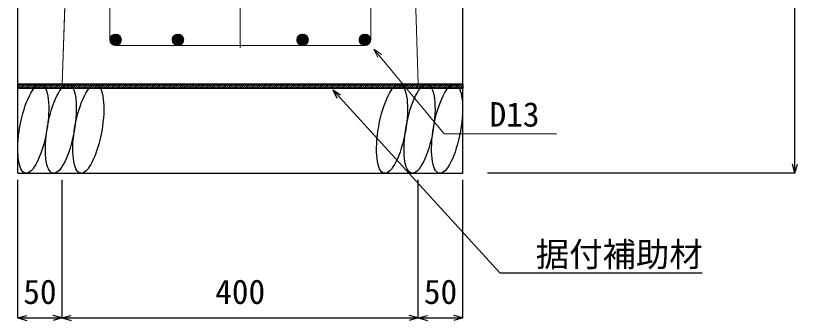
# Model space of a CAD drawing. Units: millimetres, scale not verified. Extents: x -9755 to 16726, y -7413 to 4835.
# Drawn here: x -2364 to -1486, y -60 to 282 of the extents above; entities that cross this region are included whole.
import ezdxf
from ezdxf.enums import TextEntityAlignment as Align

# ---------------------------------------------------------------- set-up
doc = ezdxf.new("R2010")
doc.units = ezdxf.units.MM
doc.header["$LTSCALE"] = 15
doc.linetypes.add('CHAIN2', pattern=[12, 9, -1, 1, -1])
doc.layers.add('0-1_ブロック', color=2, linetype='Continuous', lineweight=18)
doc.layers.add('0-A', color=7, linetype='Continuous', lineweight=18)
for name, color, linetype in [('0-5_ｼﾞｮｲﾝﾄ詳細図', 7, 'Continuous'), ('0-6_寸法', 4, 'Continuous'), ('0-B', 4, 'Continuous')]:
    doc.layers.add(name, color=color, linetype=linetype)
doc.styles.add('ＭＳ ゴシック', font='')
doc.styles.get('ＭＳ ゴシック').set_extended_font_data('MS Gothic')

msp = doc.modelspace()

# ---------------------------------------------------------------- linework, layer by layer
at = {"layer": '0-1_ブロック', "color": 7, "linetype": 'CHAIN2'}
msp.add_line((-2111.81, 246), (-2111.81, 582.05), dxfattribs=at)
at = {"layer": '0-1_ブロック', "color": 3}
for p, q in [((-2311.81, 204.9), (-2301.81, 504.9)), ((-1921.81, 504.9), (-1911.81, 204.9))]:
    msp.add_line(p, q, dxfattribs=at)
at = {"layer": '0-1_ブロック'}
for p, q in [((-2258.31, 254.9), (-2258.31, 484.9)), ((-1965.31, 254.9), (-1965.31, 484.9)), ((-2258.3, 254.65), (-2251.56, 261.39)), ((-2258.18, 256.18), (-2253.1, 261.27)), ((-2258.14, 253.4), (-2250.31, 261.22)), ((-2257.78, 252.34), (-2249.25, 260.87)), ((-2257.3, 251.41), (-2248.32, 260.38)), ((-2257.09, 258.69), (-2255.6, 260.18)), ((-2256.69, 250.6), (-2247.52, 259.78)), ((-2255.97, 249.91), (-2246.82, 259.06)), ((-2255.15, 249.32), (-2246.23, 258.23)), ((-2254.2, 248.85), (-2245.76, 257.29)), ((-2253.11, 248.53), (-2245.44, 256.2)), ((-2251.83, 248.4), (-2245.31, 254.91)), ((-2188.3, 254.65), (-2181.56, 261.39)), ((-2188.18, 256.18), (-2183.1, 261.27)), ((-2188.14, 253.4), (-2180.31, 261.22)), ((-2187.78, 252.34), (-2179.25, 260.87)), ((-2187.3, 251.41), (-2178.32, 260.38)), ((-2187.09, 258.69), (-2185.6, 260.18)), ((-2186.69, 250.6), (-2177.52, 259.78)), ((-2185.97, 249.91), (-2176.82, 259.06)), ((-2185.15, 249.32), (-2176.23, 258.23)), ((-2184.2, 248.85), (-2175.76, 257.29)), ((-2183.11, 248.53), (-2175.44, 256.2)), ((-2181.83, 248.4), (-2175.31, 254.91)), ((-2041.79, 248.4), (-2048.31, 254.91)), ((-2040.51, 248.53), (-2048.18, 256.2)), ((-2039.42, 248.85), (-2047.85, 257.29)), ((-2038.47, 249.32), (-2047.39, 258.23)), ((-2037.65, 249.91), (-2046.8, 259.06)), ((-2036.93, 250.6), (-2046.1, 259.78)), ((-2036.32, 251.41), (-2045.3, 260.38)), ((-2035.83, 252.34), (-2044.37, 260.87)), ((-2035.48, 253.4), (-2043.31, 261.22)), ((-2035.31, 254.65), (-2042.06, 261.39)), ((-2035.44, 256.18), (-2040.52, 261.27)), ((-2036.53, 258.69), (-2038.02, 260.18)), ((-1971.79, 248.4), (-1978.31, 254.91)), ((-1970.51, 248.53), (-1978.18, 256.2)), ((-1969.42, 248.85), (-1977.85, 257.29)), ((-1968.47, 249.32), (-1977.39, 258.23)), ((-1967.65, 249.91), (-1976.8, 259.06)), ((-1966.93, 250.6), (-1976.1, 259.78)), ((-1966.32, 251.41), (-1975.3, 260.38)), ((-1965.83, 252.34), (-1974.37, 260.87)), ((-1965.48, 253.4), (-1973.31, 261.22)), ((-1965.31, 254.65), (-1972.06, 261.39)), ((-1965.44, 256.18), (-1970.52, 261.27)), ((-1966.53, 258.69), (-1968.02, 260.18)), ((-2251.81, 248.4), (-1971.81, 248.4)), ((-2250.21, 248.6), (-2245.51, 253.3)), ((-2180.21, 248.6), (-2175.51, 253.3)), ((-2043.41, 248.6), (-2048.11, 253.3)), ((-1973.41, 248.6), (-1978.11, 253.3))]:
    msp.add_line(p, q, dxfattribs=at)
at = {"layer": '0-1_ブロック', "color": 3}
msp.add_lwpolyline([(-2301.81, 504.9), (-2311.81, 204.9), (-1911.81, 204.9)], dxfattribs=at)
at = {"layer": '0-1_ブロック'}
for centre in [(-2251.81, 254.9), (-2181.81, 254.9), (-2041.81, 254.9), (-1971.81, 254.9)]:
    msp.add_circle(centre, 6.5, dxfattribs=at)
at = {"layer": '0-5_ｼﾞｮｲﾝﾄ詳細図'}
for p, q in [((-2361.81, 104.9), (-2361.81, 604.9)), ((-1861.81, 104.9), (-1861.81, 604.9)), ((-1861.81, 204.9), (-2361.81, 204.9)), ((-2361.81, 104.9), (-1861.81, 104.9))]:
    msp.add_line(p, q, dxfattribs=at)
for centre in [(-2344.29, 154.91), (-2313.39, 154.91), (-2282.48, 154.91), (-1941.33, 154.91), (-1910.43, 154.91), (-1879.52, 154.91)]:
    msp.add_ellipse(centre, major_axis=(8.81, 49.96), ratio=0.3, dxfattribs=at)
at = {"layer": '0-6_寸法'}
for p, q in [((-1488.73, 104.9), (-1488.73, 654.9)), ((-1488.73, 104.9), (-1491.45, 115.04)), ((-1488.73, 104.9), (-1486.01, 115.04)), ((-2361.81, -57.65), (-2361.81, 97.5)), ((-2311.81, -57.65), (-2311.81, 97.5)), ((-2311.81, -57.65), (-2311.81, 97.5)), ((-1911.81, -57.65), (-1911.81, 97.5)), ((-1861.81, -57.65), (-1861.81, 97.5)), ((-1488.73, 104.9), (-1834.26, 104.9)), ((-2361.81, -57.65), (-2351.67, -54.93)), ((-2361.81, -57.65), (-2311.81, -57.65)), ((-2361.81, -57.65), (-2351.67, -60.36)), ((-2311.81, -57.65), (-2321.95, -54.93)), ((-2311.81, -57.65), (-2321.95, -60.36)), ((-2311.81, -57.65), (-2301.67, -54.93)), ((-2311.81, -57.65), (-1911.81, -57.65)), ((-2311.81, -57.65), (-2301.67, -60.36)), ((-1911.81, -57.65), (-1921.95, -54.93)), ((-1911.81, -57.65), (-1921.95, -60.36)), ((-1911.81, -57.65), (-1901.67, -54.93)), ((-1911.81, -57.65), (-1861.81, -57.65)), ((-1911.81, -57.65), (-1901.67, -60.36)), ((-1861.81, -57.65), (-1871.95, -54.93)), ((-1861.81, -57.65), (-1871.95, -60.36))]:
    msp.add_line(p, q, dxfattribs=at)
at = {"layer": '0-A'}
for p, q in [((-1961.8, 244.55), (-1957.41, 235.01)), ((-1882.63, 149.1), (-1756.5, 149.1))]:
    msp.add_line(p, q, dxfattribs=at)
msp.add_lwpolyline([(-1882.63, 149.1), (-1961.8, 244.55), (-1953.23, 238.48)], dxfattribs=at)
at = {"layer": '0-B'}
for p, q in [((-2361.81, 202.4), (-2359.32, 204.9)), ((-2361.81, 204.53), (-2361.44, 204.9)), ((-2361.69, 200.4), (-2357.19, 204.9)), ((-2359.57, 200.4), (-2355.07, 204.9)), ((-2357.45, 200.4), (-2352.95, 204.9)), ((-2355.33, 200.4), (-2350.83, 204.9)), ((-2353.21, 200.4), (-2348.71, 204.9)), ((-2351.09, 200.4), (-2346.59, 204.9)), ((-2348.97, 200.4), (-2344.47, 204.9)), ((-2346.84, 200.4), (-2342.34, 204.9)), ((-2344.72, 200.4), (-2340.22, 204.9)), ((-2342.6, 200.4), (-2338.1, 204.9)), ((-2340.48, 200.4), (-2335.98, 204.9)), ((-2338.36, 200.4), (-2333.86, 204.9)), ((-2336.24, 200.4), (-2331.74, 204.9)), ((-2334.12, 200.4), (-2329.62, 204.9)), ((-2332, 200.4), (-2327.5, 204.9)), ((-2329.87, 200.4), (-2325.37, 204.9)), ((-2327.75, 200.4), (-2323.25, 204.9)), ((-2325.63, 200.4), (-2321.13, 204.9)), ((-2323.51, 200.4), (-2319.01, 204.9)), ((-2321.39, 200.4), (-2316.89, 204.9)), ((-2319.27, 200.4), (-2314.77, 204.9)), ((-2317.15, 200.4), (-2312.65, 204.9)), ((-2315.02, 200.4), (-2310.52, 204.9)), ((-2312.9, 200.4), (-2308.4, 204.9)), ((-2310.78, 200.4), (-2306.28, 204.9)), ((-2308.66, 200.4), (-2304.16, 204.9)), ((-2306.54, 200.4), (-2302.04, 204.9)), ((-2304.42, 200.4), (-2299.92, 204.9)), ((-2302.3, 200.4), (-2297.8, 204.9)), ((-2300.18, 200.4), (-2295.68, 204.9)), ((-2298.05, 200.4), (-2293.55, 204.9)), ((-2295.93, 200.4), (-2291.43, 204.9)), ((-2293.81, 200.4), (-2289.31, 204.9)), ((-2291.69, 200.4), (-2287.19, 204.9)), ((-2289.57, 200.4), (-2285.07, 204.9)), ((-2287.45, 200.4), (-2282.95, 204.9)), ((-2285.33, 200.4), (-2280.83, 204.9)), ((-2283.21, 200.4), (-2278.71, 204.9)), ((-2281.08, 200.4), (-2276.58, 204.9)), ((-2278.96, 200.4), (-2274.46, 204.9)), ((-2276.84, 200.4), (-2272.34, 204.9)), ((-2274.72, 200.4), (-2270.22, 204.9)), ((-2272.6, 200.4), (-2268.1, 204.9)), ((-2270.48, 200.4), (-2265.98, 204.9)), ((-2268.36, 200.4), (-2263.86, 204.9)), ((-2266.23, 200.4), (-2261.73, 204.9)), ((-2264.11, 200.4), (-2259.61, 204.9)), ((-2261.99, 200.4), (-2257.49, 204.9)), ((-2259.87, 200.4), (-2255.37, 204.9)), ((-2257.75, 200.4), (-2253.25, 204.9)), ((-2255.63, 200.4), (-2251.13, 204.9)), ((-2253.51, 200.4), (-2249.01, 204.9)), ((-2251.39, 200.4), (-2246.89, 204.9)), ((-2249.26, 200.4), (-2244.76, 204.9)), ((-2247.14, 200.4), (-2242.64, 204.9)), ((-2245.02, 200.4), (-2240.52, 204.9)), ((-2242.9, 200.4), (-2238.4, 204.9)), ((-2240.78, 200.4), (-2236.28, 204.9)), ((-2238.66, 200.4), (-2234.16, 204.9)), ((-2236.54, 200.4), (-2232.04, 204.9)), ((-2234.41, 200.4), (-2229.91, 204.9)), ((-2232.29, 200.4), (-2227.79, 204.9)), ((-2230.17, 200.4), (-2225.67, 204.9)), ((-2228.05, 200.4), (-2223.55, 204.9)), ((-2225.93, 200.4), (-2221.43, 204.9)), ((-2223.81, 200.4), (-2219.31, 204.9)), ((-2221.69, 200.4), (-2217.19, 204.9)), ((-2219.57, 200.4), (-2215.07, 204.9)), ((-2217.44, 200.4), (-2212.94, 204.9)), ((-2215.32, 200.4), (-2210.82, 204.9)), ((-2213.2, 200.4), (-2208.7, 204.9)), ((-2211.08, 200.4), (-2206.58, 204.9)), ((-2208.96, 200.4), (-2204.46, 204.9)), ((-2206.84, 200.4), (-2202.34, 204.9)), ((-2204.72, 200.4), (-2200.22, 204.9)), ((-2202.6, 200.4), (-2198.1, 204.9)), ((-2200.47, 200.4), (-2195.97, 204.9)), ((-2198.35, 200.4), (-2193.85, 204.9)), ((-2196.23, 200.4), (-2191.73, 204.9)), ((-2194.11, 200.4), (-2189.61, 204.9)), ((-2191.99, 200.4), (-2187.49, 204.9)), ((-2189.87, 200.4), (-2185.37, 204.9)), ((-2187.75, 200.4), (-2183.25, 204.9)), ((-2185.62, 200.4), (-2181.12, 204.9)), ((-2183.5, 200.4), (-2179, 204.9)), ((-2181.38, 200.4), (-2176.88, 204.9)), ((-2179.26, 200.4), (-2174.76, 204.9)), ((-2177.14, 200.4), (-2172.64, 204.9)), ((-2175.02, 200.4), (-2170.52, 204.9)), ((-2172.9, 200.4), (-2168.4, 204.9)), ((-2170.78, 200.4), (-2166.28, 204.9)), ((-2168.65, 200.4), (-2164.15, 204.9)), ((-2166.53, 200.4), (-2162.03, 204.9)), ((-2164.41, 200.4), (-2159.91, 204.9)), ((-2162.29, 200.4), (-2157.79, 204.9)), ((-2160.17, 200.4), (-2155.67, 204.9)), ((-2158.05, 200.4), (-2153.55, 204.9)), ((-2155.93, 200.4), (-2151.43, 204.9)), ((-2153.8, 200.4), (-2149.3, 204.9)), ((-2151.68, 200.4), (-2147.18, 204.9)), ((-2149.56, 200.4), (-2145.06, 204.9)), ((-2147.44, 200.4), (-2142.94, 204.9)), ((-2145.32, 200.4), (-2140.82, 204.9)), ((-2143.2, 200.4), (-2138.7, 204.9)), ((-2141.08, 200.4), (-2136.58, 204.9)), ((-2138.96, 200.4), (-2134.46, 204.9)), ((-2136.83, 200.4), (-2132.33, 204.9)), ((-2134.71, 200.4), (-2130.21, 204.9)), ((-2132.59, 200.4), (-2128.09, 204.9)), ((-2130.47, 200.4), (-2125.97, 204.9)), ((-2128.35, 200.4), (-2123.85, 204.9)), ((-2126.23, 200.4), (-2121.73, 204.9)), ((-2124.11, 200.4), (-2119.61, 204.9)), ((-2121.98, 200.4), (-2117.48, 204.9)), ((-2119.86, 200.4), (-2115.36, 204.9)), ((-2117.74, 200.4), (-2113.24, 204.9)), ((-2115.62, 200.4), (-2111.12, 204.9)), ((-2113.5, 200.4), (-2109, 204.9)), ((-2111.38, 200.4), (-2106.88, 204.9)), ((-2109.26, 200.4), (-2104.76, 204.9)), ((-2107.14, 200.4), (-2102.64, 204.9)), ((-2105.01, 200.4), (-2100.51, 204.9)), ((-2102.89, 200.4), (-2098.39, 204.9)), ((-2100.77, 200.4), (-2096.27, 204.9)), ((-2098.65, 200.4), (-2094.15, 204.9)), ((-2096.53, 200.4), (-2092.03, 204.9)), ((-2094.41, 200.4), (-2089.91, 204.9)), ((-2092.29, 200.4), (-2087.79, 204.9)), ((-2090.17, 200.4), (-2085.67, 204.9)), ((-2088.04, 200.4), (-2083.54, 204.9)), ((-2085.92, 200.4), (-2081.42, 204.9)), ((-2083.8, 200.4), (-2079.3, 204.9)), ((-2081.68, 200.4), (-2077.18, 204.9)), ((-2079.56, 200.4), (-2075.06, 204.9)), ((-2077.44, 200.4), (-2072.94, 204.9)), ((-2075.32, 200.4), (-2070.82, 204.9)), ((-2073.19, 200.4), (-2068.69, 204.9)), ((-2071.07, 200.4), (-2066.57, 204.9)), ((-2068.95, 200.4), (-2064.45, 204.9)), ((-2066.83, 200.4), (-2062.33, 204.9)), ((-2064.71, 200.4), (-2060.21, 204.9)), ((-2062.59, 200.4), (-2058.09, 204.9)), ((-2060.47, 200.4), (-2055.97, 204.9)), ((-2058.35, 200.4), (-2053.85, 204.9)), ((-2056.22, 200.4), (-2051.72, 204.9)), ((-2054.1, 200.4), (-2049.6, 204.9)), ((-2051.98, 200.4), (-2047.48, 204.9)), ((-2049.86, 200.4), (-2045.36, 204.9)), ((-2047.74, 200.4), (-2043.24, 204.9)), ((-2045.62, 200.4), (-2041.12, 204.9)), ((-2043.5, 200.4), (-2039, 204.9)), ((-2041.37, 200.4), (-2036.87, 204.9)), ((-2039.25, 200.4), (-2034.75, 204.9)), ((-2037.13, 200.4), (-2032.63, 204.9)), ((-2035.01, 200.4), (-2030.51, 204.9)), ((-2032.89, 200.4), (-2028.39, 204.9)), ((-2030.77, 200.4), (-2026.27, 204.9)), ((-2028.65, 200.4), (-2024.15, 204.9)), ((-2026.53, 200.4), (-2022.03, 204.9)), ((-2024.4, 200.4), (-2019.9, 204.9)), ((-2022.28, 200.4), (-2017.78, 204.9)), ((-2020.16, 200.4), (-2015.66, 204.9)), ((-2018.04, 200.4), (-2013.54, 204.9)), ((-2015.92, 200.4), (-2011.42, 204.9)), ((-2013.8, 200.4), (-2009.3, 204.9)), ((-2011.68, 200.4), (-2007.18, 204.9)), ((-2009.55, 200.4), (-2005.05, 204.9)), ((-2007.43, 200.4), (-2002.93, 204.9)), ((-2005.31, 200.4), (-2000.81, 204.9)), ((-2003.19, 200.4), (-1998.69, 204.9)), ((-2001.07, 200.4), (-1996.57, 204.9)), ((-1998.95, 200.4), (-1994.45, 204.9)), ((-1996.83, 200.4), (-1992.33, 204.9)), ((-1994.71, 200.4), (-1990.21, 204.9)), ((-1992.58, 200.4), (-1988.08, 204.9)), ((-1990.46, 200.4), (-1985.96, 204.9)), ((-1988.34, 200.4), (-1983.84, 204.9)), ((-1986.22, 200.4), (-1981.72, 204.9)), ((-1984.1, 200.4), (-1979.6, 204.9)), ((-1981.98, 200.4), (-1977.48, 204.9)), ((-1979.86, 200.4), (-1975.36, 204.9)), ((-1977.74, 200.4), (-1973.24, 204.9)), ((-1975.61, 200.4), (-1971.11, 204.9)), ((-1973.49, 200.4), (-1968.99, 204.9)), ((-1971.37, 200.4), (-1966.87, 204.9)), ((-1969.25, 200.4), (-1964.75, 204.9)), ((-1967.13, 200.4), (-1962.63, 204.9)), ((-1965.01, 200.4), (-1960.51, 204.9)), ((-1962.89, 200.4), (-1958.39, 204.9)), ((-1960.76, 200.4), (-1956.26, 204.9)), ((-1958.64, 200.4), (-1954.14, 204.9)), ((-1956.52, 200.4), (-1952.02, 204.9)), ((-1954.4, 200.4), (-1949.9, 204.9)), ((-1952.28, 200.4), (-1947.78, 204.9)), ((-1950.16, 200.4), (-1945.66, 204.9)), ((-1948.04, 200.4), (-1943.54, 204.9)), ((-1945.92, 200.4), (-1941.42, 204.9)), ((-1943.79, 200.4), (-1939.29, 204.9)), ((-1941.67, 200.4), (-1937.17, 204.9)), ((-1939.55, 200.4), (-1935.05, 204.9)), ((-1937.43, 200.4), (-1932.93, 204.9)), ((-1935.31, 200.4), (-1930.81, 204.9)), ((-1933.19, 200.4), (-1928.69, 204.9)), ((-1931.07, 200.4), (-1926.57, 204.9)), ((-1928.94, 200.4), (-1924.44, 204.9)), ((-1926.82, 200.4), (-1922.32, 204.9)), ((-1924.7, 200.4), (-1920.2, 204.9)), ((-1922.58, 200.4), (-1918.08, 204.9)), ((-1920.46, 200.4), (-1915.96, 204.9)), ((-1918.34, 200.4), (-1913.84, 204.9)), ((-1916.22, 200.4), (-1911.72, 204.9)), ((-1914.1, 200.4), (-1909.6, 204.9)), ((-1911.97, 200.4), (-1907.47, 204.9)), ((-1909.85, 200.4), (-1905.35, 204.9)), ((-1907.73, 200.4), (-1903.23, 204.9)), ((-1905.61, 200.4), (-1901.11, 204.9)), ((-1903.49, 200.4), (-1898.99, 204.9)), ((-1901.37, 200.4), (-1896.87, 204.9)), ((-1899.25, 200.4), (-1894.75, 204.9)), ((-1897.12, 200.4), (-1892.62, 204.9)), ((-1895, 200.4), (-1890.5, 204.9)), ((-1892.88, 200.4), (-1888.38, 204.9)), ((-1890.76, 200.4), (-1886.26, 204.9)), ((-1888.64, 200.4), (-1884.14, 204.9)), ((-1886.52, 200.4), (-1882.02, 204.9)), ((-1884.4, 200.4), (-1879.9, 204.9)), ((-1882.28, 200.4), (-1877.78, 204.9)), ((-1880.15, 200.4), (-1875.65, 204.9)), ((-1878.03, 200.4), (-1873.53, 204.9)), ((-1875.91, 200.4), (-1871.41, 204.9)), ((-1873.79, 200.4), (-1869.29, 204.9)), ((-1871.67, 200.4), (-1867.17, 204.9)), ((-1869.55, 200.4), (-1865.05, 204.9)), ((-1867.43, 200.4), (-1862.93, 204.9)), ((-1865.31, 200.4), (-1861.81, 203.89)), ((-2008.01, 198.78), (-1820.33, -6.85)), ((-2008.01, 198.78), (-2003.18, 189.46)), ((-2008.01, 198.78), (-1999.17, 193.12)), ((-1863.18, 200.4), (-1861.81, 201.77)), ((-1820.33, -6.85), (-1592.8, -6.85))]:
    msp.add_line(p, q, dxfattribs=at)
msp.add_lwpolyline([(-2361.81, 204.9), (-1861.81, 204.9), (-1861.81, 200.4), (-2361.81, 200.4)], close=True, dxfattribs=at)

# ---------------------------------------------------------------- texts
at = {"layer": '0-6_寸法', "style": 'ＭＳ ゴシック'}
for s, p in [('50', (-2355.56, -50.15)), ('400', (-2139.93, -50.15)), ('50', (-1905.56, -50.15))]:
    msp.add_text(s, height=27.49, dxfattribs=at).set_placement(p, align=Align.BOTTOM_LEFT)
at = {"layer": '0-A', "color": 4, "style": 'ＭＳ ゴシック'}
msp.add_text('D13', height=27.49, dxfattribs=at).set_placement((-1831.73, 149.14), align=Align.BOTTOM_LEFT)
at = {"layer": '0-B', "style": 'ＭＳ ゴシック'}
msp.add_text('据付補助材', height=27.49, dxfattribs=at).set_placement((-1779.88, -8.11), align=Align.BOTTOM_LEFT)

doc.saveas('drawing.dxf')
